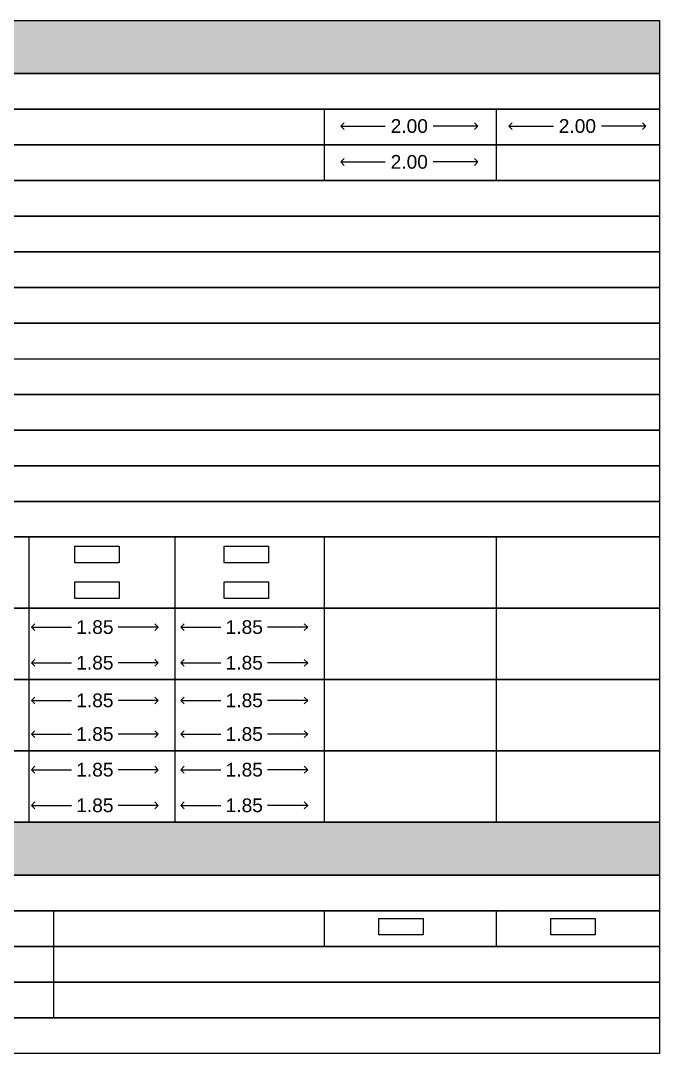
# Model space of a CAD drawing. Header units: millimetres. Extents: x -9481 to -9286, y 28706 to 28853.
# Drawn here: x -9451.56 to -9442.23, y 28735.88 to 28750.97 of the extents above; entities that cross this region are included whole.
import ezdxf

# ---------------------------------------------------------------- set-up
doc = ezdxf.new("R2010")
doc.units = ezdxf.units.MM
doc.header["$PDMODE"] = 34
doc.header["$PDSIZE"] = -15
doc.linetypes.add('CONTINULUS', pattern=[0])
doc.layers.add('BLK_1_FLR_-1_BLDG_FOOTPRINT', color=7, linetype='Continuous', plot=False)
doc.layers.add('BLK_1_FLR_-2_BLDG_FOOTPRINT', color=7, linetype='Continuous', plot=False)
for name, color, linetype in [('BLK_1_FLR_-1_FLOOR_PLAN', 7, 'Continuous'), ('BLK_1_FLR_-2_FLOOR_PLAN', 7, 'Continuous'), ('BLK_1_FLR_3_GLASS_FACADE_1', 7, 'Continuous'), ('BLK_1_FLR_3_GLASS_FACADE_2', 7, 'Continuous'), ('BLK_1_FLR_4_GLASS_FACADE_1', 7, 'Continuous'), ('BLK_1_FLR_4_GLASS_FACADE_2', 7, 'Continuous'), ('BLK_1_PLANTATION_GREENSTRIP', 7, 'Continuous'), ('HATCH', 7, 'Continuous')]:
    doc.layers.add(name, color=color, linetype=linetype)
doc.layers.add('PLAN', color=7, linetype='Continuous', lineweight=40)
doc.styles.add('Arial', font='arial.ttf', dxfattribs={"height": 0.2})
doc.styles.add('style2', font='arial.ttf', dxfattribs={"height": 0.3})
doc.dimstyles.new('INT DIM', dxfattribs={"dimtxt": 0.3, "dimasz": 0.1, "dimexe": 0.18, "dimexo": 0.0625, "dimgap": 0.09, "dimtad": 0, "dimzin": 0, "dimdsep": 46, "dimtxsty": 'style2', "dimblk": 'OPEN90', "dimcen": 0.09, "dimse1": 1, "dimse2": 1, "dimclrd": 250, "dimclrt": 256, "dimadec": 0, "dimazin": 0, "dimtfac": 1, "dimtofl": 0, "dimtmove": 0, "dimatfit": 3, "dimfxl": 0, "dimtolj": 1, "dimtzin": 0, "dimlwd": -1, "dimarcsym": 0})

# ---------------------------------------------------------------- blocks, each defined once
blk = doc.blocks.new('J4')
at = {"layer": 'HATCH', "linetype": 'CONTINULUS', "ltscale": 0.05}
h = blk.add_hatch(color=241, dxfattribs=at)
h.dxf.hatch_style = 1
h.paths.add_polyline_path([(-9435.455, 28796.771), (-9435.455, 28795.998), (-9396.427, 28795.998), (-9396.427, 28796.771)])
blk.add_lwpolyline([(-9435.455, 28796.771), (-9396.427, 28796.771), (-9396.427, 28795.998), (-9435.455, 28795.998), (-9435.455, 28796.771)], close=True)
blk = doc.blocks.new('_Open90')
at = {"layer": 'PLAN', "color": 0, "lineweight": -2}
for p, q in [((0, 0), (-1, 0)), ((-0.5, 0.5), (0, 0)), ((0, 0), (-0.5, -0.5))]:
    blk.add_line(p, q, dxfattribs=at)
blk = doc.blocks.new('*D227')
at = {"layer": 'BLK_1_FLR_-1_BLDG_FOOTPRINT', "color": 250}
for p, q in [((-9446.783181, 28749.427259), (-9446.233654, 28749.427259)), ((-9444.982528, 28749.427259), (-9445.532054, 28749.427259))]:
    blk.add_line(p, q, dxfattribs=at)
at = {"layer": 'Defpoints', "color": 0}
for p in [(-9446.883181, 28749.571481), (-9444.882528, 28749.571481), (-9444.882528, 28749.427259)]:
    blk.add_point(p, dxfattribs=at)
at = {"layer": 'BLK_1_FLR_-1_BLDG_FOOTPRINT', "color": 250, "xscale": 0.1, "yscale": 0.1, "zscale": 0.1, "rotation": 180}
blk.add_blockref('_Open90', (-9446.883181, 28749.427259), dxfattribs=at)
at = {"layer": 'BLK_1_FLR_-1_BLDG_FOOTPRINT', "color": 250, "xscale": 0.1, "yscale": 0.1, "zscale": 0.1}
blk.add_blockref('_Open90', (-9444.882528, 28749.427259), dxfattribs=at)
at = {"layer": 'BLK_1_FLR_-1_BLDG_FOOTPRINT', "linetype": 'CONTINULUS', "ltscale": 0.05, "insert": (-9445.882854, 28749.427259), "char_height": 0.2, "attachment_point": 5, "style": 'Arial'}
blk.add_mtext('\\A1;2.00', dxfattribs=at)
blk = doc.blocks.new('*D228')
at = {"layer": 'BLK_1_FLR_-1_BLDG_FOOTPRINT', "color": 250}
for p, q in [((-9446.783181, 28748.903709), (-9446.233654, 28748.903709)), ((-9444.982528, 28748.903709), (-9445.532054, 28748.903709))]:
    blk.add_line(p, q, dxfattribs=at)
at = {"layer": 'Defpoints', "color": 0}
for p in [(-9446.883181, 28749.047931), (-9444.882528, 28749.047931), (-9444.882528, 28748.903709)]:
    blk.add_point(p, dxfattribs=at)
at = {"layer": 'BLK_1_FLR_-1_BLDG_FOOTPRINT', "color": 250, "xscale": 0.1, "yscale": 0.1, "zscale": 0.1, "rotation": 180}
blk.add_blockref('_Open90', (-9446.883181, 28748.903709), dxfattribs=at)
at = {"layer": 'BLK_1_FLR_-1_BLDG_FOOTPRINT', "color": 250, "xscale": 0.1, "yscale": 0.1, "zscale": 0.1}
blk.add_blockref('_Open90', (-9444.882528, 28748.903709), dxfattribs=at)
at = {"layer": 'BLK_1_FLR_-1_BLDG_FOOTPRINT', "linetype": 'CONTINULUS', "ltscale": 0.05, "insert": (-9445.882854, 28748.903709), "char_height": 0.2, "attachment_point": 5, "style": 'Arial'}
blk.add_mtext('\\A1;2.00', dxfattribs=at)
blk = doc.blocks.new('*D229')
at = {"layer": 'BLK_1_FLR_-2_BLDG_FOOTPRINT', "color": 250}
for p, q in [((-9444.327669, 28749.427259), (-9443.778142, 28749.427259)), ((-9442.527016, 28749.427259), (-9443.076542, 28749.427259))]:
    blk.add_line(p, q, dxfattribs=at)
at = {"layer": 'Defpoints', "color": 0}
for p in [(-9444.427669, 28749.571481), (-9442.427016, 28749.571481), (-9442.427016, 28749.427259)]:
    blk.add_point(p, dxfattribs=at)
at = {"layer": 'BLK_1_FLR_-2_BLDG_FOOTPRINT', "color": 250, "xscale": 0.1, "yscale": 0.1, "zscale": 0.1, "rotation": 180}
blk.add_blockref('_Open90', (-9444.427669, 28749.427259), dxfattribs=at)
at = {"layer": 'BLK_1_FLR_-2_BLDG_FOOTPRINT', "color": 250, "xscale": 0.1, "yscale": 0.1, "zscale": 0.1}
blk.add_blockref('_Open90', (-9442.427016, 28749.427259), dxfattribs=at)
at = {"layer": 'BLK_1_FLR_-2_BLDG_FOOTPRINT', "linetype": 'CONTINULUS', "ltscale": 0.05, "insert": (-9443.427342, 28749.427259), "char_height": 0.2, "attachment_point": 5, "style": 'Arial'}
blk.add_mtext('\\A1;2.00', dxfattribs=at)
blk = doc.blocks.new('*D255')
at = {"layer": 'BLK_1_FLR_3_GLASS_FACADE_1', "color": 250, "ltscale": 0.05}
for p, q in [((-9451.302589, 28742.10869), (-9450.816752, 28742.10869)), ((-9449.649315, 28742.10869), (-9450.135152, 28742.10869))]:
    blk.add_line(p, q, dxfattribs=at)
at = {"layer": 'Defpoints', "color": 0}
for p in [(-9451.402589, 28742.313232), (-9449.549315, 28742.313232), (-9449.549315, 28742.10869)]:
    blk.add_point(p, dxfattribs=at)
at = {"layer": 'BLK_1_FLR_3_GLASS_FACADE_1', "color": 250, "xscale": 0.1, "yscale": 0.1, "zscale": 0.1, "rotation": 180}
blk.add_blockref('_Open90', (-9451.402589, 28742.10869), dxfattribs=at)
at = {"layer": 'BLK_1_FLR_3_GLASS_FACADE_1', "color": 250, "xscale": 0.1, "yscale": 0.1, "zscale": 0.1}
blk.add_blockref('_Open90', (-9449.549315, 28742.10869), dxfattribs=at)
at = {"layer": 'BLK_1_FLR_3_GLASS_FACADE_1', "linetype": 'CONTINULUS', "ltscale": 0.05, "insert": (-9450.475952, 28742.10869), "char_height": 0.2, "attachment_point": 5, "style": 'Arial'}
blk.add_mtext('\\A1;1.85', dxfattribs=at)
blk = doc.blocks.new('*D256')
at = {"layer": 'BLK_1_FLR_3_GLASS_FACADE_2', "color": 250, "ltscale": 0.05}
for p, q in [((-9451.302589, 28741.588043), (-9450.816752, 28741.588043)), ((-9449.649315, 28741.588043), (-9450.135152, 28741.588043))]:
    blk.add_line(p, q, dxfattribs=at)
at = {"layer": 'Defpoints', "color": 0}
for p in [(-9451.402589, 28741.792585), (-9449.549315, 28741.792585), (-9449.549315, 28741.588043)]:
    blk.add_point(p, dxfattribs=at)
at = {"layer": 'BLK_1_FLR_3_GLASS_FACADE_2', "color": 250, "xscale": 0.1, "yscale": 0.1, "zscale": 0.1, "rotation": 180}
blk.add_blockref('_Open90', (-9451.402589, 28741.588043), dxfattribs=at)
at = {"layer": 'BLK_1_FLR_3_GLASS_FACADE_2', "color": 250, "xscale": 0.1, "yscale": 0.1, "zscale": 0.1}
blk.add_blockref('_Open90', (-9449.549315, 28741.588043), dxfattribs=at)
at = {"layer": 'BLK_1_FLR_3_GLASS_FACADE_2', "linetype": 'CONTINULUS', "ltscale": 0.05, "insert": (-9450.475952, 28741.588043), "char_height": 0.2, "attachment_point": 5, "style": 'Arial'}
blk.add_mtext('\\A1;1.85', dxfattribs=at)
blk = doc.blocks.new('*D257')
at = {"layer": 'BLK_1_FLR_3_GLASS_FACADE_2', "color": 250, "ltscale": 0.05}
for p, q in [((-9451.302589, 28740.546749), (-9450.816752, 28740.546749)), ((-9449.649315, 28740.546749), (-9450.135152, 28740.546749))]:
    blk.add_line(p, q, dxfattribs=at)
at = {"layer": 'Defpoints', "color": 0}
for p in [(-9451.402589, 28740.751292), (-9449.549315, 28740.751292), (-9449.549315, 28740.546749)]:
    blk.add_point(p, dxfattribs=at)
at = {"layer": 'BLK_1_FLR_3_GLASS_FACADE_2', "color": 250, "xscale": 0.1, "yscale": 0.1, "zscale": 0.1, "rotation": 180}
blk.add_blockref('_Open90', (-9451.402589, 28740.546749), dxfattribs=at)
at = {"layer": 'BLK_1_FLR_3_GLASS_FACADE_2', "color": 250, "xscale": 0.1, "yscale": 0.1, "zscale": 0.1}
blk.add_blockref('_Open90', (-9449.549315, 28740.546749), dxfattribs=at)
at = {"layer": 'BLK_1_FLR_3_GLASS_FACADE_2', "linetype": 'CONTINULUS', "ltscale": 0.05, "insert": (-9450.475952, 28740.546749), "char_height": 0.2, "attachment_point": 5, "style": 'Arial'}
blk.add_mtext('\\A1;1.85', dxfattribs=at)
blk = doc.blocks.new('*D258')
at = {"layer": 'BLK_1_FLR_3_GLASS_FACADE_1', "color": 250, "ltscale": 0.05}
for p, q in [((-9451.302589, 28740.026102), (-9450.816752, 28740.026102)), ((-9449.649315, 28740.026102), (-9450.135152, 28740.026102))]:
    blk.add_line(p, q, dxfattribs=at)
at = {"layer": 'Defpoints', "color": 0}
for p in [(-9451.402589, 28740.230645), (-9449.549315, 28740.230645), (-9449.549315, 28740.026102)]:
    blk.add_point(p, dxfattribs=at)
at = {"layer": 'BLK_1_FLR_3_GLASS_FACADE_1', "color": 250, "xscale": 0.1, "yscale": 0.1, "zscale": 0.1, "rotation": 180}
blk.add_blockref('_Open90', (-9451.402589, 28740.026102), dxfattribs=at)
at = {"layer": 'BLK_1_FLR_3_GLASS_FACADE_1', "color": 250, "xscale": 0.1, "yscale": 0.1, "zscale": 0.1}
blk.add_blockref('_Open90', (-9449.549315, 28740.026102), dxfattribs=at)
at = {"layer": 'BLK_1_FLR_3_GLASS_FACADE_1', "linetype": 'CONTINULUS', "ltscale": 0.05, "insert": (-9450.475952, 28740.026102), "char_height": 0.2, "attachment_point": 5, "style": 'Arial'}
blk.add_mtext('\\A1;1.85', dxfattribs=at)
blk = doc.blocks.new('*D259')
at = {"layer": 'BLK_1_FLR_3_GLASS_FACADE_2', "color": 250, "ltscale": 0.05}
for p, q in [((-9451.302589, 28739.505455), (-9450.816752, 28739.505455)), ((-9449.649315, 28739.505455), (-9450.135152, 28739.505455))]:
    blk.add_line(p, q, dxfattribs=at)
at = {"layer": 'Defpoints', "color": 0}
for p in [(-9451.402589, 28739.709998), (-9449.549315, 28739.709998), (-9449.549315, 28739.505455)]:
    blk.add_point(p, dxfattribs=at)
at = {"layer": 'BLK_1_FLR_3_GLASS_FACADE_2', "color": 250, "xscale": 0.1, "yscale": 0.1, "zscale": 0.1, "rotation": 180}
blk.add_blockref('_Open90', (-9451.402589, 28739.505455), dxfattribs=at)
at = {"layer": 'BLK_1_FLR_3_GLASS_FACADE_2', "color": 250, "xscale": 0.1, "yscale": 0.1, "zscale": 0.1}
blk.add_blockref('_Open90', (-9449.549315, 28739.505455), dxfattribs=at)
at = {"layer": 'BLK_1_FLR_3_GLASS_FACADE_2', "linetype": 'CONTINULUS', "ltscale": 0.05, "insert": (-9450.475952, 28739.505455), "char_height": 0.2, "attachment_point": 5, "style": 'Arial'}
blk.add_mtext('\\A1;1.85', dxfattribs=at)
blk = doc.blocks.new('*D260')
at = {"layer": 'BLK_1_FLR_3_GLASS_FACADE_1', "color": 250, "ltscale": 0.05}
for p, q in [((-9451.302589, 28741.038517), (-9450.816752, 28741.038517)), ((-9449.649315, 28741.038517), (-9450.135152, 28741.038517))]:
    blk.add_line(p, q, dxfattribs=at)
at = {"layer": 'Defpoints', "color": 0}
for p in [(-9451.402589, 28741.24306), (-9449.549315, 28741.24306), (-9449.549315, 28741.038517)]:
    blk.add_point(p, dxfattribs=at)
at = {"layer": 'BLK_1_FLR_3_GLASS_FACADE_1', "color": 250, "xscale": 0.1, "yscale": 0.1, "zscale": 0.1, "rotation": 180}
blk.add_blockref('_Open90', (-9451.402589, 28741.038517), dxfattribs=at)
at = {"layer": 'BLK_1_FLR_3_GLASS_FACADE_1', "color": 250, "xscale": 0.1, "yscale": 0.1, "zscale": 0.1}
blk.add_blockref('_Open90', (-9449.549315, 28741.038517), dxfattribs=at)
at = {"layer": 'BLK_1_FLR_3_GLASS_FACADE_1', "linetype": 'CONTINULUS', "ltscale": 0.05, "insert": (-9450.475952, 28741.038517), "char_height": 0.2, "attachment_point": 5, "style": 'Arial'}
blk.add_mtext('\\A1;1.85', dxfattribs=at)
blk = doc.blocks.new('*D261')
at = {"layer": 'BLK_1_FLR_4_GLASS_FACADE_1', "color": 250, "ltscale": 0.05}
for p, q in [((-9449.120329, 28742.10869), (-9448.634492, 28742.10869)), ((-9447.467055, 28742.10869), (-9447.952892, 28742.10869))]:
    blk.add_line(p, q, dxfattribs=at)
at = {"layer": 'Defpoints', "color": 0}
for p in [(-9449.220329, 28742.313232), (-9447.367055, 28742.313232), (-9447.367055, 28742.10869)]:
    blk.add_point(p, dxfattribs=at)
at = {"layer": 'BLK_1_FLR_4_GLASS_FACADE_1', "color": 250, "xscale": 0.1, "yscale": 0.1, "zscale": 0.1, "rotation": 180}
blk.add_blockref('_Open90', (-9449.220329, 28742.10869), dxfattribs=at)
at = {"layer": 'BLK_1_FLR_4_GLASS_FACADE_1', "color": 250, "xscale": 0.1, "yscale": 0.1, "zscale": 0.1}
blk.add_blockref('_Open90', (-9447.367055, 28742.10869), dxfattribs=at)
at = {"layer": 'BLK_1_FLR_4_GLASS_FACADE_1', "linetype": 'CONTINULUS', "ltscale": 0.05, "insert": (-9448.293692, 28742.10869), "char_height": 0.2, "attachment_point": 5, "style": 'Arial'}
blk.add_mtext('\\A1;1.85', dxfattribs=at)
blk = doc.blocks.new('*D262')
at = {"layer": 'BLK_1_FLR_4_GLASS_FACADE_2', "color": 250, "ltscale": 0.05}
for p, q in [((-9449.120329, 28741.588043), (-9448.634492, 28741.588043)), ((-9447.467055, 28741.588043), (-9447.952892, 28741.588043))]:
    blk.add_line(p, q, dxfattribs=at)
at = {"layer": 'Defpoints', "color": 0}
for p in [(-9449.220329, 28741.792585), (-9447.367055, 28741.792585), (-9447.367055, 28741.588043)]:
    blk.add_point(p, dxfattribs=at)
at = {"layer": 'BLK_1_FLR_4_GLASS_FACADE_2', "color": 250, "xscale": 0.1, "yscale": 0.1, "zscale": 0.1, "rotation": 180}
blk.add_blockref('_Open90', (-9449.220329, 28741.588043), dxfattribs=at)
at = {"layer": 'BLK_1_FLR_4_GLASS_FACADE_2', "color": 250, "xscale": 0.1, "yscale": 0.1, "zscale": 0.1}
blk.add_blockref('_Open90', (-9447.367055, 28741.588043), dxfattribs=at)
at = {"layer": 'BLK_1_FLR_4_GLASS_FACADE_2', "linetype": 'CONTINULUS', "ltscale": 0.05, "insert": (-9448.293692, 28741.588043), "char_height": 0.2, "attachment_point": 5, "style": 'Arial'}
blk.add_mtext('\\A1;1.85', dxfattribs=at)
blk = doc.blocks.new('*D263')
at = {"layer": 'BLK_1_FLR_4_GLASS_FACADE_2', "color": 250, "ltscale": 0.05}
for p, q in [((-9449.120329, 28740.546749), (-9448.634492, 28740.546749)), ((-9447.467055, 28740.546749), (-9447.952892, 28740.546749))]:
    blk.add_line(p, q, dxfattribs=at)
at = {"layer": 'Defpoints', "color": 0}
for p in [(-9449.220329, 28740.751292), (-9447.367055, 28740.751292), (-9447.367055, 28740.546749)]:
    blk.add_point(p, dxfattribs=at)
at = {"layer": 'BLK_1_FLR_4_GLASS_FACADE_2', "color": 250, "xscale": 0.1, "yscale": 0.1, "zscale": 0.1, "rotation": 180}
blk.add_blockref('_Open90', (-9449.220329, 28740.546749), dxfattribs=at)
at = {"layer": 'BLK_1_FLR_4_GLASS_FACADE_2', "color": 250, "xscale": 0.1, "yscale": 0.1, "zscale": 0.1}
blk.add_blockref('_Open90', (-9447.367055, 28740.546749), dxfattribs=at)
at = {"layer": 'BLK_1_FLR_4_GLASS_FACADE_2', "linetype": 'CONTINULUS', "ltscale": 0.05, "insert": (-9448.293692, 28740.546749), "char_height": 0.2, "attachment_point": 5, "style": 'Arial'}
blk.add_mtext('\\A1;1.85', dxfattribs=at)
blk = doc.blocks.new('*D264')
at = {"layer": 'BLK_1_FLR_4_GLASS_FACADE_1', "color": 250, "ltscale": 0.05}
for p, q in [((-9449.120329, 28740.026102), (-9448.634492, 28740.026102)), ((-9447.467055, 28740.026102), (-9447.952892, 28740.026102))]:
    blk.add_line(p, q, dxfattribs=at)
at = {"layer": 'Defpoints', "color": 0}
for p in [(-9449.220329, 28740.230645), (-9447.367055, 28740.230645), (-9447.367055, 28740.026102)]:
    blk.add_point(p, dxfattribs=at)
at = {"layer": 'BLK_1_FLR_4_GLASS_FACADE_1', "color": 250, "xscale": 0.1, "yscale": 0.1, "zscale": 0.1, "rotation": 180}
blk.add_blockref('_Open90', (-9449.220329, 28740.026102), dxfattribs=at)
at = {"layer": 'BLK_1_FLR_4_GLASS_FACADE_1', "color": 250, "xscale": 0.1, "yscale": 0.1, "zscale": 0.1}
blk.add_blockref('_Open90', (-9447.367055, 28740.026102), dxfattribs=at)
at = {"layer": 'BLK_1_FLR_4_GLASS_FACADE_1', "linetype": 'CONTINULUS', "ltscale": 0.05, "insert": (-9448.293692, 28740.026102), "char_height": 0.2, "attachment_point": 5, "style": 'Arial'}
blk.add_mtext('\\A1;1.85', dxfattribs=at)
blk = doc.blocks.new('*D265')
at = {"layer": 'BLK_1_FLR_4_GLASS_FACADE_2', "color": 250, "ltscale": 0.05}
for p, q in [((-9449.120329, 28739.505455), (-9448.634492, 28739.505455)), ((-9447.467055, 28739.505455), (-9447.952892, 28739.505455))]:
    blk.add_line(p, q, dxfattribs=at)
at = {"layer": 'Defpoints', "color": 0}
for p in [(-9449.220329, 28739.709998), (-9447.367055, 28739.709998), (-9447.367055, 28739.505455)]:
    blk.add_point(p, dxfattribs=at)
at = {"layer": 'BLK_1_FLR_4_GLASS_FACADE_2', "color": 250, "xscale": 0.1, "yscale": 0.1, "zscale": 0.1, "rotation": 180}
blk.add_blockref('_Open90', (-9449.220329, 28739.505455), dxfattribs=at)
at = {"layer": 'BLK_1_FLR_4_GLASS_FACADE_2', "color": 250, "xscale": 0.1, "yscale": 0.1, "zscale": 0.1}
blk.add_blockref('_Open90', (-9447.367055, 28739.505455), dxfattribs=at)
at = {"layer": 'BLK_1_FLR_4_GLASS_FACADE_2', "linetype": 'CONTINULUS', "ltscale": 0.05, "insert": (-9448.293692, 28739.505455), "char_height": 0.2, "attachment_point": 5, "style": 'Arial'}
blk.add_mtext('\\A1;1.85', dxfattribs=at)
blk = doc.blocks.new('*D266')
at = {"layer": 'BLK_1_FLR_4_GLASS_FACADE_1', "color": 250, "ltscale": 0.05}
for p, q in [((-9449.120329, 28741.038517), (-9448.634492, 28741.038517)), ((-9447.467055, 28741.038517), (-9447.952892, 28741.038517))]:
    blk.add_line(p, q, dxfattribs=at)
at = {"layer": 'Defpoints', "color": 0}
for p in [(-9449.220329, 28741.24306), (-9447.367055, 28741.24306), (-9447.367055, 28741.038517)]:
    blk.add_point(p, dxfattribs=at)
at = {"layer": 'BLK_1_FLR_4_GLASS_FACADE_1', "color": 250, "xscale": 0.1, "yscale": 0.1, "zscale": 0.1, "rotation": 180}
blk.add_blockref('_Open90', (-9449.220329, 28741.038517), dxfattribs=at)
at = {"layer": 'BLK_1_FLR_4_GLASS_FACADE_1', "color": 250, "xscale": 0.1, "yscale": 0.1, "zscale": 0.1}
blk.add_blockref('_Open90', (-9447.367055, 28741.038517), dxfattribs=at)
at = {"layer": 'BLK_1_FLR_4_GLASS_FACADE_1', "linetype": 'CONTINULUS', "ltscale": 0.05, "insert": (-9448.293692, 28741.038517), "char_height": 0.2, "attachment_point": 5, "style": 'Arial'}
blk.add_mtext('\\A1;1.85', dxfattribs=at)

msp = doc.modelspace()

# ---------------------------------------------------------------- hatches: boundary and pattern name
at = {"layer": 'HATCH', "linetype": 'CONTINULUS', "ltscale": 0.05}
h = msp.add_hatch(color=241, dxfattribs=at)
h.dxf.hatch_style = 1
h.paths.add_polyline_path([(-9481.257899, 28739.260469), (-9481.257899, 28738.48724), (-9442.229952, 28738.48724), (-9442.229952, 28739.260469)])

# ---------------------------------------------------------------- linework, layer by layer
for p, q in [((-9447.126291, 28749.673408), (-9447.126291, 28749.152761)), ((-9444.614149, 28749.673408), (-9444.614149, 28749.152761)), ((-9447.126291, 28749.152761), (-9447.126291, 28748.632114)), ((-9444.614149, 28749.152761), (-9444.614149, 28748.632114)), ((-9442.229952, 28748.632114), (-9442.229952, 28748.111467)), ((-9442.229952, 28745.508232), (-9442.229952, 28744.987585)), ((-9451.440064, 28743.425645), (-9451.440064, 28739.260469)), ((-9449.308551, 28743.425645), (-9449.308551, 28739.260469)), ((-9447.126291, 28743.425645), (-9447.126291, 28739.260469)), ((-9444.614149, 28743.425645), (-9444.614149, 28739.260469)), ((-9442.229952, 28743.425645), (-9442.229952, 28742.904998)), ((-9442.229952, 28742.904998), (-9442.229952, 28742.384351)), ((-9442.229952, 28742.384351), (-9442.229952, 28741.863704)), ((-9442.229952, 28741.863704), (-9442.229952, 28741.343057)), ((-9442.229952, 28741.343057), (-9442.229952, 28740.82241)), ((-9442.229952, 28740.82241), (-9442.229952, 28740.301763)), ((-9442.229952, 28740.301763), (-9442.229952, 28739.781116)), ((-9442.229952, 28739.781116), (-9442.229952, 28739.260469)), ((-9451.080292, 28737.966593), (-9451.080292, 28736.404652)), ((-9447.126291, 28737.966593), (-9447.126291, 28737.445946)), ((-9444.614149, 28737.966593), (-9444.614149, 28737.445946))]:
    msp.add_line(p, q)
for points in [[(-9481.2579, 28750.194055), (-9442.229952, 28750.194055), (-9442.229952, 28749.673408), (-9481.2579, 28749.673408), (-9481.2579, 28750.194055)], [(-9481.2579, 28748.632114), (-9442.229952, 28748.632114), (-9442.229952, 28748.111467), (-9481.2579, 28748.111467), (-9481.2579, 28748.632114)], [(-9481.2579, 28748.111467), (-9442.229952, 28748.111467), (-9442.229952, 28747.59082), (-9481.2579, 28747.59082), (-9481.2579, 28748.111467)], [(-9481.2579, 28745.508232), (-9442.229952, 28745.508232), (-9442.229952, 28744.987585), (-9481.2579, 28744.987585), (-9481.2579, 28745.508232)], [(-9481.257899, 28739.260469), (-9442.229952, 28739.260469), (-9442.229952, 28738.48724), (-9481.257899, 28738.48724), (-9481.257899, 28739.260469)], [(-9481.2579, 28738.48724), (-9442.229952, 28738.48724), (-9442.229952, 28737.966593), (-9481.2579, 28737.966593), (-9481.2579, 28738.48724)], [(-9481.2579, 28737.966593), (-9442.229952, 28737.966593), (-9442.229952, 28737.445946), (-9481.2579, 28737.445946), (-9481.2579, 28737.966593)], [(-9481.2579, 28737.445946), (-9442.229952, 28737.445946), (-9442.229952, 28736.925299), (-9481.2579, 28736.925299), (-9481.2579, 28737.445946)], [(-9481.2579, 28736.925299), (-9442.229952, 28736.925299), (-9442.229952, 28736.404652), (-9481.2579, 28736.404652), (-9481.2579, 28736.925299)], [(-9481.2579, 28736.404652), (-9442.229952, 28736.404652), (-9442.229952, 28735.884005), (-9481.2579, 28735.884005), (-9481.2579, 28736.404652)]]:
    msp.add_lwpolyline(points, close=True)
for points in [[(-9481.2579, 28749.152761), (-9481.2579, 28749.673408), (-9442.229952, 28749.673408), (-9442.229952, 28749.152761), (-9461.731845, 28749.152761)], [(-9461.731845, 28749.152761), (-9442.229952, 28749.152761), (-9442.229952, 28748.632114), (-9481.2579, 28748.632114), (-9481.2579, 28749.152761), (-9481.2579, 28749.152761)], [(-9481.2579, 28747.070173), (-9481.2579, 28747.59082), (-9442.229952, 28747.59082), (-9442.229952, 28747.070173), (-9461.731845, 28747.070173)], [(-9461.731845, 28747.070173), (-9442.229952, 28747.070173), (-9442.229952, 28746.549526), (-9461.731845, 28746.549526)], [(-9461.731845, 28746.549526), (-9442.229952, 28746.549526), (-9442.229952, 28746.028879)], [(-9461.731845, 28746.549526), (-9442.229952, 28746.549526), (-9442.229952, 28746.028879)], [(-9442.229952, 28746.028879), (-9442.229952, 28745.508232), (-9481.2579, 28745.508232), (-9481.2579, 28746.028879), (-9481.2579, 28746.028879)], [(-9461.731845, 28746.028879), (-9442.229952, 28746.028879), (-9442.229952, 28745.508232)], [(-9481.2579, 28744.466939), (-9481.2579, 28744.987585), (-9442.229952, 28744.987585), (-9442.229952, 28744.466939), (-9461.731845, 28744.466939)], [(-9461.731845, 28744.466939), (-9442.229952, 28744.466939), (-9442.229952, 28743.946292), (-9461.731845, 28743.946292)], [(-9461.731845, 28743.946292), (-9442.229952, 28743.946292), (-9442.229952, 28743.425645), (-9481.2579, 28743.425645), (-9481.2579, 28743.946292), (-9481.2579, 28743.946292)], [(-9481.2579, 28742.904998), (-9481.2579, 28743.425645), (-9442.229952, 28743.425645), (-9442.229952, 28742.904998)], [(-9442.229952, 28742.904998), (-9442.229952, 28742.384351), (-9461.731845, 28742.384351)], [(-9461.731845, 28742.384351), (-9442.229952, 28742.384351), (-9442.229952, 28741.863704)], [(-9442.229952, 28741.863704), (-9442.229952, 28741.343057), (-9461.731845, 28741.343057)], [(-9461.731845, 28741.343057), (-9442.229952, 28741.343057), (-9442.229952, 28740.82241)], [(-9442.229952, 28740.82241), (-9442.229952, 28740.301763), (-9461.731845, 28740.301763)], [(-9461.731845, 28740.301763), (-9442.229952, 28740.301763), (-9442.229952, 28739.781116)], [(-9442.229952, 28739.781116), (-9442.229952, 28739.260469), (-9481.2579, 28739.260469), (-9481.2579, 28739.781116)]]:
    msp.add_lwpolyline(points)
at = {"layer": 'BLK_1_FLR_-1_FLOOR_PLAN', "color": 7, "linetype": 'CONTINULUS', "ltscale": 0.05}
msp.add_lwpolyline([(-9446.328208, 28737.855465), (-9445.679027, 28737.855465), (-9445.679027, 28737.613316), (-9446.328208, 28737.613316)], close=True, dxfattribs=at)
at = {"layer": 'BLK_1_FLR_-2_FLOOR_PLAN', "color": 7, "linetype": 'CONTINULUS', "ltscale": 0.05}
msp.add_lwpolyline([(-9443.816066, 28737.855465), (-9443.166885, 28737.855465), (-9443.166885, 28737.613316), (-9443.816066, 28737.613316)], close=True, dxfattribs=at)
at = {"layer": 'BLK_1_FLR_3_GLASS_FACADE_1', "color": 7, "linetype": 'CONTINULUS', "ltscale": 0.05}
msp.add_lwpolyline([(-9450.771117, 28743.290814), (-9450.121936, 28743.290814), (-9450.121936, 28743.048664), (-9450.771117, 28743.048664)], close=True, dxfattribs=at)
at = {"layer": 'BLK_1_FLR_3_GLASS_FACADE_2', "color": 7, "linetype": 'CONTINULUS', "ltscale": 0.05}
msp.add_lwpolyline([(-9450.771117, 28742.770167), (-9450.121936, 28742.770167), (-9450.121936, 28742.528018), (-9450.771117, 28742.528018)], close=True, dxfattribs=at)
at = {"layer": 'BLK_1_FLR_4_GLASS_FACADE_1', "color": 7, "linetype": 'CONTINULUS', "ltscale": 0.05}
msp.add_lwpolyline([(-9448.588857, 28743.290814), (-9447.939676, 28743.290814), (-9447.939676, 28743.048664), (-9448.588857, 28743.048664)], close=True, dxfattribs=at)
at = {"layer": 'BLK_1_FLR_4_GLASS_FACADE_2', "color": 7, "linetype": 'CONTINULUS', "ltscale": 0.05}
msp.add_lwpolyline([(-9448.588857, 28742.770167), (-9447.939676, 28742.770167), (-9447.939676, 28742.528018), (-9448.588857, 28742.528018)], close=True, dxfattribs=at)

# ---------------------------------------------------------------- block references
at = {"layer": 'BLK_1_PLANTATION_GREENSTRIP', "linetype": 'CONTINULUS'}
msp.add_blockref('J4', (-45.8028, -45.803888), dxfattribs=at)

# ---------------------------------------------------------------- dimensions: what is measured, and where the dimension line sits
at = {"layer": 'BLK_1_FLR_-1_BLDG_FOOTPRINT', "color": 1}
dim = msp.add_linear_dim(base=(-9444.882528, 28749.427259), p1=(-9446.883181, 28749.571481), p2=(-9444.882528, 28749.571481), dimstyle='INT DIM', override={"dimtxt": 0.2, "dimtxsty": 'Arial', "dimfxl": 0.125, "dimtfill": 1, "dimtfillclr": 7, "dimarcsym": 1}, dxfattribs=at)
dim.commit()
dim.dimension.update_dxf_attribs({"geometry": '*D227', "text_midpoint": (-9445.882854, 28749.427259)})
at = {"layer": 'BLK_1_FLR_-1_BLDG_FOOTPRINT', "color": 2}
dim = msp.add_linear_dim(base=(-9444.882528, 28748.903709), p1=(-9446.883181, 28749.047931), p2=(-9444.882528, 28749.047931), dimstyle='INT DIM', override={"dimtxt": 0.2, "dimtxsty": 'Arial', "dimfxl": 0.125, "dimtfill": 1, "dimtfillclr": 7, "dimarcsym": 1}, dxfattribs=at)
dim.commit()
dim.dimension.update_dxf_attribs({"geometry": '*D228', "text_midpoint": (-9445.882854, 28748.903709)})
at = {"layer": 'BLK_1_FLR_-2_BLDG_FOOTPRINT', "color": 1}
dim = msp.add_linear_dim(base=(-9442.427016, 28749.427259), p1=(-9444.427669, 28749.571481), p2=(-9442.427016, 28749.571481), dimstyle='INT DIM', override={"dimtxt": 0.2, "dimtxsty": 'Arial', "dimfxl": 0.125, "dimtfill": 1, "dimtfillclr": 7, "dimarcsym": 1}, dxfattribs=at)
dim.commit()
dim.dimension.update_dxf_attribs({"geometry": '*D229', "text_midpoint": (-9443.427342, 28749.427259)})
at = {"layer": 'BLK_1_FLR_3_GLASS_FACADE_1', "color": 1, "linetype": 'CONTINULUS', "ltscale": 0.05}
dim = msp.add_linear_dim(base=(-9449.549315, 28742.10869), p1=(-9451.402589, 28742.313232), p2=(-9449.549315, 28742.313232), dimstyle='INT DIM', override={"dimtxt": 0.2, "dimtxsty": 'Arial', "dimfxl": 0.125, "dimtfill": 1, "dimtfillclr": 7, "dimarcsym": 1}, dxfattribs=at)
dim.commit()
dim.dimension.update_dxf_attribs({"geometry": '*D255', "text_midpoint": (-9450.475952, 28742.10869)})
at = {"layer": 'BLK_1_FLR_3_GLASS_FACADE_1', "color": 2, "linetype": 'CONTINULUS', "ltscale": 0.05}
dim = msp.add_linear_dim(base=(-9449.549315, 28741.038517), p1=(-9451.402589, 28741.24306), p2=(-9449.549315, 28741.24306), dimstyle='INT DIM', override={"dimtxt": 0.2, "dimtxsty": 'Arial', "dimfxl": 0.125, "dimtfill": 1, "dimtfillclr": 7, "dimarcsym": 1}, dxfattribs=at)
dim.commit()
dim.dimension.update_dxf_attribs({"geometry": '*D260', "text_midpoint": (-9450.475952, 28741.038517)})
at = {"layer": 'BLK_1_FLR_3_GLASS_FACADE_1', "color": 3, "linetype": 'CONTINULUS', "ltscale": 0.05}
dim = msp.add_linear_dim(base=(-9449.549315, 28740.026102), p1=(-9451.402589, 28740.230645), p2=(-9449.549315, 28740.230645), dimstyle='INT DIM', override={"dimtxt": 0.2, "dimtxsty": 'Arial', "dimfxl": 0.125, "dimtfill": 1, "dimtfillclr": 7, "dimarcsym": 1}, dxfattribs=at)
dim.commit()
dim.dimension.update_dxf_attribs({"geometry": '*D258', "text_midpoint": (-9450.475952, 28740.026102)})
at = {"layer": 'BLK_1_FLR_3_GLASS_FACADE_2', "color": 1, "linetype": 'CONTINULUS', "ltscale": 0.05}
dim = msp.add_linear_dim(base=(-9449.549315, 28741.588043), p1=(-9451.402589, 28741.792585), p2=(-9449.549315, 28741.792585), dimstyle='INT DIM', override={"dimtxt": 0.2, "dimtxsty": 'Arial', "dimfxl": 0.125, "dimtfill": 1, "dimtfillclr": 7, "dimarcsym": 1}, dxfattribs=at)
dim.commit()
dim.dimension.update_dxf_attribs({"geometry": '*D256', "text_midpoint": (-9450.475952, 28741.588043)})
at = {"layer": 'BLK_1_FLR_3_GLASS_FACADE_2', "color": 2, "linetype": 'CONTINULUS', "ltscale": 0.05}
dim = msp.add_linear_dim(base=(-9449.549315, 28740.546749), p1=(-9451.402589, 28740.751292), p2=(-9449.549315, 28740.751292), dimstyle='INT DIM', override={"dimtxt": 0.2, "dimtxsty": 'Arial', "dimfxl": 0.125, "dimtfill": 1, "dimtfillclr": 7, "dimarcsym": 1}, dxfattribs=at)
dim.commit()
dim.dimension.update_dxf_attribs({"geometry": '*D257', "text_midpoint": (-9450.475952, 28740.546749)})
at = {"layer": 'BLK_1_FLR_3_GLASS_FACADE_2', "color": 3, "linetype": 'CONTINULUS', "ltscale": 0.05}
dim = msp.add_linear_dim(base=(-9449.549315, 28739.505455), p1=(-9451.402589, 28739.709998), p2=(-9449.549315, 28739.709998), dimstyle='INT DIM', override={"dimtxt": 0.2, "dimtxsty": 'Arial', "dimfxl": 0.125, "dimtfill": 1, "dimtfillclr": 7, "dimarcsym": 1}, dxfattribs=at)
dim.commit()
dim.dimension.update_dxf_attribs({"geometry": '*D259', "text_midpoint": (-9450.475952, 28739.505455)})
at = {"layer": 'BLK_1_FLR_4_GLASS_FACADE_1', "color": 1, "linetype": 'CONTINULUS', "ltscale": 0.05}
dim = msp.add_linear_dim(base=(-9447.367055, 28742.10869), p1=(-9449.220329, 28742.313232), p2=(-9447.367055, 28742.313232), dimstyle='INT DIM', override={"dimtxt": 0.2, "dimtxsty": 'Arial', "dimfxl": 0.125, "dimtfill": 1, "dimtfillclr": 7, "dimarcsym": 1}, dxfattribs=at)
dim.commit()
dim.dimension.update_dxf_attribs({"geometry": '*D261', "text_midpoint": (-9448.293692, 28742.10869)})
at = {"layer": 'BLK_1_FLR_4_GLASS_FACADE_1', "color": 2, "linetype": 'CONTINULUS', "ltscale": 0.05}
dim = msp.add_linear_dim(base=(-9447.367055, 28741.038517), p1=(-9449.220329, 28741.24306), p2=(-9447.367055, 28741.24306), dimstyle='INT DIM', override={"dimtxt": 0.2, "dimtxsty": 'Arial', "dimfxl": 0.125, "dimtfill": 1, "dimtfillclr": 7, "dimarcsym": 1}, dxfattribs=at)
dim.commit()
dim.dimension.update_dxf_attribs({"geometry": '*D266', "text_midpoint": (-9448.293692, 28741.038517)})
at = {"layer": 'BLK_1_FLR_4_GLASS_FACADE_1', "color": 3, "linetype": 'CONTINULUS', "ltscale": 0.05}
dim = msp.add_linear_dim(base=(-9447.367055, 28740.026102), p1=(-9449.220329, 28740.230645), p2=(-9447.367055, 28740.230645), dimstyle='INT DIM', override={"dimtxt": 0.2, "dimtxsty": 'Arial', "dimfxl": 0.125, "dimtfill": 1, "dimtfillclr": 7, "dimarcsym": 1}, dxfattribs=at)
dim.commit()
dim.dimension.update_dxf_attribs({"geometry": '*D264', "text_midpoint": (-9448.293692, 28740.026102)})
at = {"layer": 'BLK_1_FLR_4_GLASS_FACADE_2', "color": 1, "linetype": 'CONTINULUS', "ltscale": 0.05}
dim = msp.add_linear_dim(base=(-9447.367055, 28741.588043), p1=(-9449.220329, 28741.792585), p2=(-9447.367055, 28741.792585), dimstyle='INT DIM', override={"dimtxt": 0.2, "dimtxsty": 'Arial', "dimfxl": 0.125, "dimtfill": 1, "dimtfillclr": 7, "dimarcsym": 1}, dxfattribs=at)
dim.commit()
dim.dimension.update_dxf_attribs({"geometry": '*D262', "text_midpoint": (-9448.293692, 28741.588043)})
at = {"layer": 'BLK_1_FLR_4_GLASS_FACADE_2', "color": 2, "linetype": 'CONTINULUS', "ltscale": 0.05}
dim = msp.add_linear_dim(base=(-9447.367055, 28740.546749), p1=(-9449.220329, 28740.751292), p2=(-9447.367055, 28740.751292), dimstyle='INT DIM', override={"dimtxt": 0.2, "dimtxsty": 'Arial', "dimfxl": 0.125, "dimtfill": 1, "dimtfillclr": 7, "dimarcsym": 1}, dxfattribs=at)
dim.commit()
dim.dimension.update_dxf_attribs({"geometry": '*D263', "text_midpoint": (-9448.293692, 28740.546749)})
at = {"layer": 'BLK_1_FLR_4_GLASS_FACADE_2', "color": 3, "linetype": 'CONTINULUS', "ltscale": 0.05}
dim = msp.add_linear_dim(base=(-9447.367055, 28739.505455), p1=(-9449.220329, 28739.709998), p2=(-9447.367055, 28739.709998), dimstyle='INT DIM', override={"dimtxt": 0.2, "dimtxsty": 'Arial', "dimfxl": 0.125, "dimtfill": 1, "dimtfillclr": 7, "dimarcsym": 1}, dxfattribs=at)
dim.commit()
dim.dimension.update_dxf_attribs({"geometry": '*D265', "text_midpoint": (-9448.293692, 28739.505455)})

doc.saveas('drawing.dxf')
